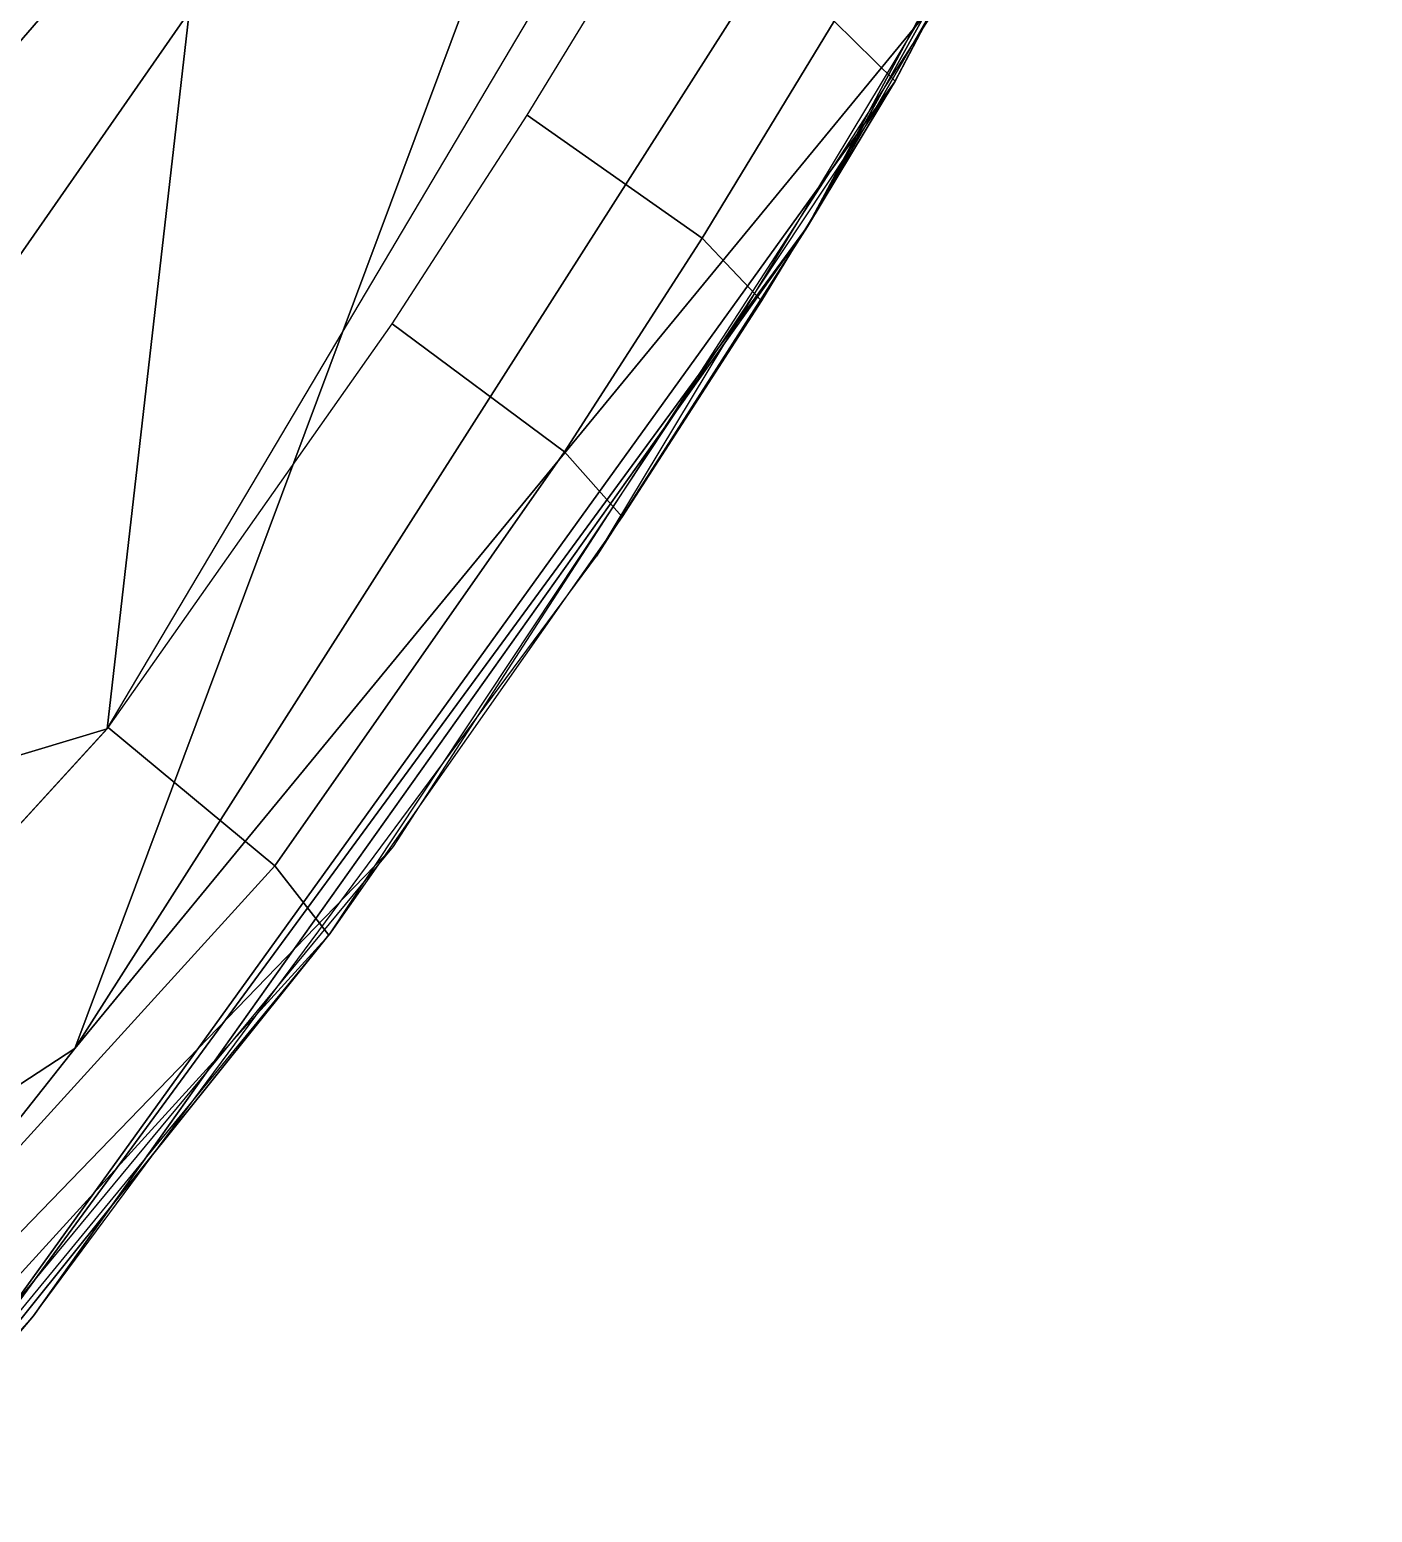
# Model space of a CAD drawing. Extents: x -48 to 59, y -19 to 0.
# Drawn here: x 46.213 to 48.906, y -8.818 to -5.844 of the extents above; entities that cross this region are included whole.
import ezdxf

# ---------------------------------------------------------------- set-up
doc = ezdxf.new("R2010")
doc.units = 0
doc.header["$MEASUREMENT"] = 0
doc.layers.add('IGES LEVEL 0', color=7, linetype='CONTINUOUS')

msp = doc.modelspace()

# ---------------------------------------------------------------- linework, layer by layer
at = {"layer": 'IGES LEVEL 0'}
for points in [[(46.7157, -4.2149, -0.4111), (46.7157, -4.2149, -0.4111), (46.3688, -7.2464, -0.4719), (48.3969, -3.829, -0.1088)], [(45.6993, -6.439, 12.7776), (45.6993, -6.439, 12.7776), (47.7167, -4.1065, 12.001), (47.2023, -4.0337, 13.205)], [(47.2023, -4.0337, 13.205), (47.2023, -4.0337, 13.205), (46.0845, -5.4589, 13.467), (45.6993, -6.439, 12.7776)], [(47.7167, -4.1065, 12.001), (47.7167, -4.1065, 12.001), (44.0686, -9.3503, 10.3813), (46.304, -7.8876, 8.0924)], [(47.7167, -4.1065, 12.001), (47.7167, -4.1065, 12.001), (45.6993, -6.439, 12.7776), (44.0686, -9.3503, 10.3813)], [(46.304, -7.8876, 8.0924), (46.304, -7.8876, 8.0924), (48.3072, -4.7453, 8.8322), (47.7167, -4.1065, 12.001)], [(47.7736, -6.2387, 2.1686), (47.7736, -6.2387, 2.1686), (48.6548, -4.6482, 2.9989), (48.9064, -4.1215, 0.7556)], [(47.9478, -5.9495, 0.4118), (47.9478, -5.9495, 0.4118), (47.7736, -6.2387, 2.1686), (48.9064, -4.1215, 0.7556)], [(47.8268, -5.8272, -0.0395), (47.8268, -5.8272, -0.0395), (48.9064, -4.1215, 0.5797), (47.9493, -5.9476, 0.4121)], [(48.9064, -4.1215, 0.7556), (48.9064, -4.1215, 0.7556), (48.9064, -4.1215, 0.5797), (47.9478, -5.9495, 0.4118)], [(46.3688, -7.2464, -0.4719), (46.3688, -7.2464, -0.4719), (46.7157, -4.2149, -0.4111), (44.0771, -7.936, -0.8603)], [(47.7736, -6.2387, 3.8873), (47.7736, -6.2387, 3.8873), (48.3366, -5.2628, 5.5652), (48.6548, -4.6482, 2.9989)], [(48.6548, -4.6482, 2.9989), (48.6548, -4.6482, 2.9989), (47.7736, -6.2387, 2.1686), (47.7736, -6.2387, 3.8873)], [(48.3072, -4.7453, 8.8322), (48.3072, -4.7453, 8.8322), (46.304, -7.8876, 8.0924), (48.0728, -5.7359, 5.4532)], [(45.5899, -5.8767, 7.9721), (45.7913, -5.8839, 6.6082), (46.2479, -5.1278, 6.6013), (46.0918, -5.1102, 7.8765)], [(46.3131, -5.1342, 5.2859), (46.3131, -5.1342, 5.2859), (46.2479, -5.1278, 6.6013), (45.7913, -5.8839, 6.6082)], [(45.7913, -5.8839, 6.6082), (45.7913, -5.8839, 6.6082), (45.9822, -5.7034, 5.2175), (46.3131, -5.1342, 5.2859)], [(47.7736, -6.2387, 3.8873), (47.7736, -6.2387, 3.8873), (47.3499, -6.9001, 5.1628), (48.3366, -5.2628, 5.5652)], [(47.8268, -5.8272, -0.0395), (47.5619, -6.2626, -0.0865), (47.2108, -6.0159, -0.3234), (47.4705, -5.5911, -0.2769)], [(46.304, -7.8876, 8.0924), (45.1978, -9.2866, 7.2706), (46.9428, -7.4829, 5.0079), (48.0728, -5.7359, 5.4532)], [(47.9493, -5.9476, 0.4121), (47.681, -6.3879, 0.3658), (47.5619, -6.2626, -0.0865), (47.8268, -5.8272, -0.0395)], [(45.8409, -8.8722, 0.4499), (45.8409, -8.8722, 0.4499), (47.9478, -5.9495, 0.4118), (46.8135, -7.6596, 0.2181)], [(47.7736, -6.2387, 2.1686), (47.7736, -6.2387, 2.1686), (47.9478, -5.9495, 0.4118), (45.8409, -8.8722, 0.4499)], [(47.5619, -6.2626, -0.0865), (47.2859, -6.691, -0.1352), (46.9404, -6.4339, -0.3714), (47.2108, -6.0159, -0.3234)], [(45.8409, -8.8722, 2.1686), (45.8409, -8.8722, 3.8873), (47.7736, -6.2387, 3.8873), (47.7736, -6.2387, 2.1686)], [(46.2206, -8.4241, 4.7441), (46.2206, -8.4241, 4.7441), (47.7736, -6.2387, 3.8873), (45.8409, -8.8722, 3.8873)], [(45.8409, -8.8722, 0.4499), (45.8409, -8.8722, 0.4499), (45.8409, -8.8722, 2.1686), (47.7736, -6.2387, 2.1686)], [(47.7736, -6.2387, 3.8873), (47.7736, -6.2387, 3.8873), (46.2206, -8.4241, 4.7441), (47.3499, -6.9001, 5.1628)], [(47.681, -6.3879, 0.3658), (47.4016, -6.821, 0.3178), (47.2859, -6.691, -0.1352), (47.5619, -6.2626, -0.0865)], [(47.2859, -6.691, -0.1352), (46.7047, -7.5212, -0.2366), (46.3708, -7.2437, -0.4716), (46.9404, -6.4339, -0.3714)], [(47.4016, -6.821, 0.3178), (46.8131, -7.6602, 0.218), (46.7047, -7.5212, -0.2366), (47.2859, -6.691, -0.1352)], [(44.0771, -7.936, -0.8603), (44.0771, -7.936, -0.8603), (43.7203, -10.1438, -0.9187), (46.3688, -7.2464, -0.4719)], [(46.7047, -7.5212, -0.2366), (44.0017, -10.4932, -0.6891), (43.7236, -10.1409, -0.9182), (46.3708, -7.2437, -0.4716)], [(45.1978, -9.2866, 7.2706), (43.6629, -10.8531, 6.2215), (45.2769, -9.4951, 4.4169), (46.9428, -7.4829, 5.0079)], [(46.8131, -7.6602, 0.218), (44.078, -10.6624, -0.2273), (44.0017, -10.4932, -0.6891), (46.7047, -7.5212, -0.2366)], [(45.8409, -8.8722, 0.4499), (45.8409, -8.8722, 0.4499), (46.8135, -7.6596, 0.2181), (45.522, -9.2312, 0.004)], [(44.0686, -9.3503, 10.3813), (43.1702, -10.4973, 9.2465), (45.1978, -9.2866, 7.2706), (46.304, -7.8876, 8.0924)], [(45.8409, -8.8722, 3.8873), (45.8409, -8.8722, 3.8873), (44.9537, -9.8306, 4.3085), (46.2206, -8.4241, 4.7441)]]:
    msp.add_3dface(points, dxfattribs=at)

doc.saveas('drawing.dxf')
